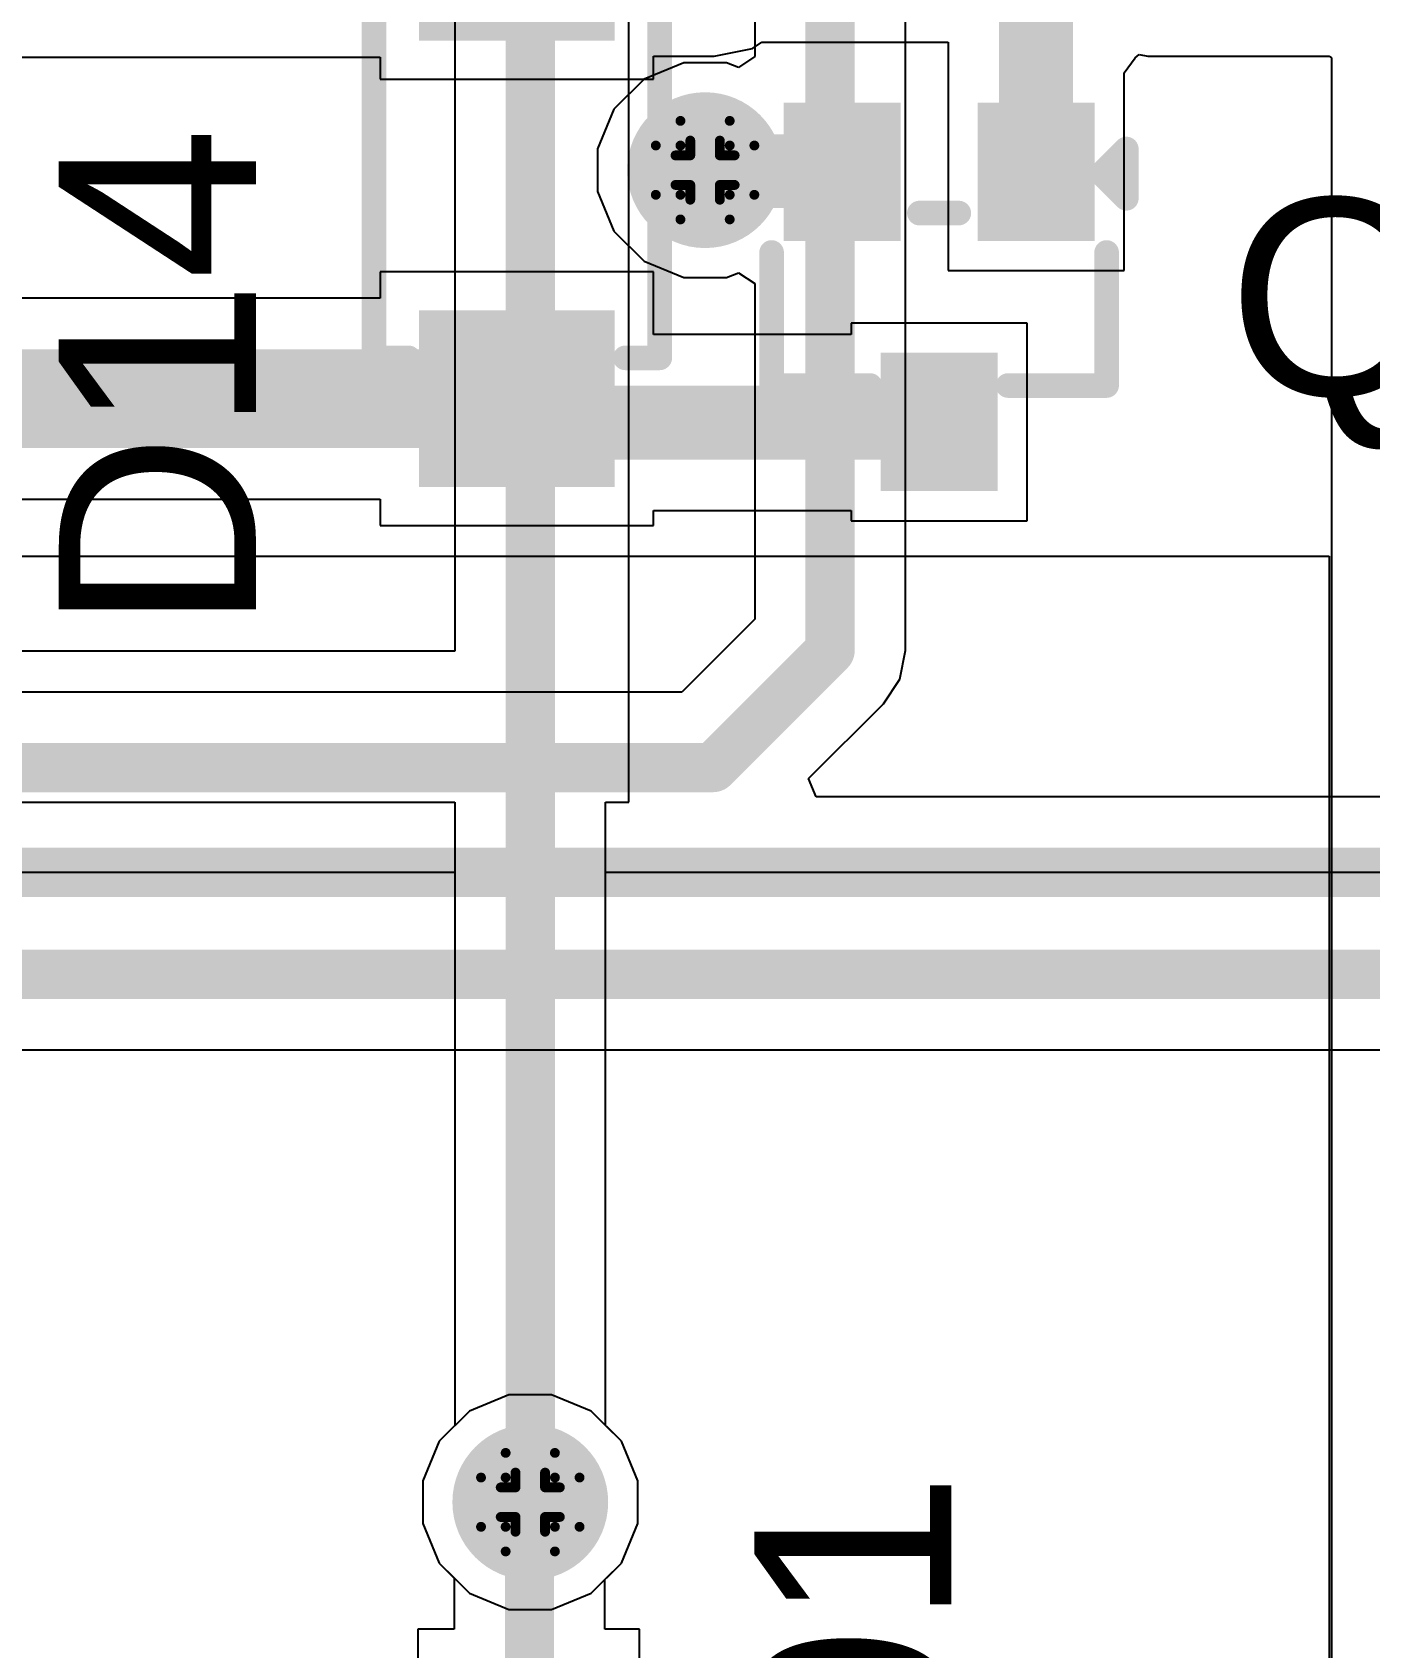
# Model space of a CAD drawing. Header units: inches. Extents: x -3 to 5259, y -3 to 5282.
# Drawn here: x 72.74 to 79.64, y 25.11 to 33.43 of the extents above; entities that cross this region are included whole.
import ezdxf

# ---------------------------------------------------------------- set-up
doc = ezdxf.new("R2010")
doc.units = ezdxf.units.IN
for name, color, linetype in [('Bottom Layer', 5, 'Continuous'), ('Bottom Solder', 6, 'Continuous'), ('Drill Drawing', 1, 'Continuous'), ('Layer 1', 16, 'Continuous'), ('Layer 2', 76, 'Continuous'), ('Top Layer', 1, 'Continuous'), ('Top Overlay', 2, 'Continuous'), ('Top Paste', 8, 'Continuous'), ('Top Solder', 216, 'Continuous'), ('Via Holes', 16, 'Continuous')]:
    doc.layers.add(name, color=color, linetype=linetype)
doc.styles.add('Arial', font='', dxfattribs={"height": 0.2})
doc.styles.get('Arial').set_extended_font_data('Arial')

# ---------------------------------------------------------------- blocks, each defined once
blk = doc.blocks.new('SOT_523_163')
at = {"layer": 'Top Layer'}
for points in [[(-0.2, 0.9), (0.2, 0.9), (0.2, 0.39), (-0.2, 0.39)], [(-0.7, -0.39), (-0.3, -0.39), (-0.3, -0.9), (-0.7, -0.9)], [(0.3, -0.39), (0.7, -0.39), (0.7, -0.9), (0.3, -0.9)]]:
    blk.add_hatch(color=1, dxfattribs=at).paths.add_polyline_path(points)
at = {"layer": 'Top Paste'}
for points in [[(-0.2, 0.9), (0.2, 0.9), (0.2, 0.39), (-0.2, 0.39)], [(-0.7, -0.39), (-0.3, -0.39), (-0.3, -0.9), (-0.7, -0.9)], [(0.3, -0.39), (0.7, -0.39), (0.7, -0.9), (0.3, -0.9)]]:
    blk.add_hatch(color=8, dxfattribs=at).paths.add_polyline_path(points)
at = {"layer": 'Top Solder'}
for points in [[(-0.3016, 1.0016), (0.3016, 1.0016), (0.3016, 0.2884), (-0.3016, 0.2884)], [(-0.8016, -0.2884), (-0.1984, -0.2884), (-0.1984, -1.0016), (-0.8016, -1.0016)], [(0.1984, -0.2884), (0.8016, -0.2884), (0.8016, -1.0016), (0.1984, -1.0016)]]:
    blk.add_hatch(color=216, dxfattribs=at).paths.add_polyline_path(points)
at = {"layer": 'Top Overlay'}
for points in [[(-0.8636, 0.4572, 0.127, 0.127, 0), (-0.8636, -0.2286, 0.127, 0.127, 0)], [(-0.3556, 0.4572, 0.127, 0.127, 0), (-0.8636, 0.4572, 0.127, 0.127, 0)], [(0.8636, 0.4572, 0.127, 0.127, 0), (0.3556, 0.4572, 0.127, 0.127, 0)], [(0.8636, 0.4572, 0.127, 0.127, 0), (0.8636, -0.2286, 0.127, 0.127, 0)], [(0.1016, -0.4318, 0.127, 0.127, 0), (-0.1016, -0.4318, 0.127, 0.127, 0)], [(-0.8382, -0.635, 0.127, 0.127, 0), (-0.9652, -0.508, 0.127, 0.127, 0)], [(-0.9652, -0.508, 0.127, 0.127, 0), (-0.9652, -0.762, 0.127, 0.127, 0)], [(-0.8382, -0.635, 0.127, 0.127, 0), (-0.9652, -0.762, 0.127, 0.127, 0)]]:
    blk.add_lwpolyline(points, format="xyseb", dxfattribs=at)
for points in [[(-0.8953, 0.4572, 0.0635, 0.0635, 1), (-0.8318, 0.4572, 0.0635, 0.0635, 1)], [(-0.8953, 0.4572, 0.0635, 0.0635, 1), (-0.8318, 0.4572, 0.0635, 0.0635, 1)], [(-0.3873, 0.4572, 0.0635, 0.0635, 1), (-0.3238, 0.4572, 0.0635, 0.0635, 1)], [(0.3238, 0.4572, 0.0635, 0.0635, 1), (0.3873, 0.4572, 0.0635, 0.0635, 1)], [(0.8318, 0.4572, 0.0635, 0.0635, 1), (0.8953, 0.4572, 0.0635, 0.0635, 1)], [(0.8318, 0.4572, 0.0635, 0.0635, 1), (0.8953, 0.4572, 0.0635, 0.0635, 1)], [(-0.8953, -0.2286, 0.0635, 0.0635, 1), (-0.8318, -0.2286, 0.0635, 0.0635, 1)], [(0.8318, -0.2286, 0.0635, 0.0635, 1), (0.8953, -0.2286, 0.0635, 0.0635, 1)], [(-0.1333, -0.4318, 0.0635, 0.0635, 1), (-0.0698, -0.4318, 0.0635, 0.0635, 1)], [(0.0698, -0.4318, 0.0635, 0.0635, 1), (0.1333, -0.4318, 0.0635, 0.0635, 1)], [(-0.997, -0.508, 0.0635, 0.0635, 1), (-0.9334, -0.508, 0.0635, 0.0635, 1)], [(-0.997, -0.508, 0.0635, 0.0635, 1), (-0.9334, -0.508, 0.0635, 0.0635, 1)], [(-0.87, -0.635, 0.0635, 0.0635, 1), (-0.8065, -0.635, 0.0635, 0.0635, 1)], [(-0.87, -0.635, 0.0635, 0.0635, 1), (-0.8065, -0.635, 0.0635, 0.0635, 1)], [(-0.997, -0.762, 0.0635, 0.0635, 1), (-0.9335, -0.762, 0.0635, 0.0635, 1)], [(-0.997, -0.762, 0.0635, 0.0635, 1), (-0.9335, -0.762, 0.0635, 0.0635, 1)]]:
    blk.add_lwpolyline(points, format="xyseb", close=True, dxfattribs=at)
blk = doc.blocks.new('SOD_323_206')
at = {"layer": 'Top Layer'}
for points in [[(-0.75, -0.45), (-1.55, -0.45), (-1.55, 0.45), (-0.75, 0.45)], [(1.55, -0.45), (0.75, -0.45), (0.75, 0.45), (1.55, 0.45)]]:
    blk.add_hatch(color=1, dxfattribs=at).paths.add_polyline_path(points)
at = {"layer": 'Top Overlay'}
for points in [[(-2.0073, 0.4826), (-0.9151, 0.4826), (-0.9151, 0.7874), (-2.0073, 0.7874)], [(-2.0093, -0.508), (-1.5775, -0.508), (-1.5775, 0.508), (-2.0093, 0.508)], [(-2.0093, -0.7874), (-0.9171, -0.7874), (-0.9171, -0.4826), (-2.0093, -0.4826)]]:
    blk.add_hatch(color=2, dxfattribs=at).paths.add_polyline_path(points)
at = {"layer": 'Top Paste'}
for points in [[(-0.75, -0.45), (-1.55, -0.45), (-1.55, 0.45), (-0.75, 0.45)], [(1.55, -0.45), (0.75, -0.45), (0.75, 0.45), (1.55, 0.45)]]:
    blk.add_hatch(color=8, dxfattribs=at).paths.add_polyline_path(points)
at = {"layer": 'Top Solder'}
for points in [[(-0.695, -0.505), (-1.605, -0.505), (-1.605, 0.505), (-0.695, 0.505)], [(1.605, -0.505), (0.695, -0.505), (0.695, 0.505), (1.605, 0.505)]]:
    blk.add_hatch(color=216, dxfattribs=at).paths.add_polyline_path(points)
at = {"layer": 'Top Overlay'}
for points in [[(0.9398, 0.7366, 0.127, 0.127, 0), (-0.9144, 0.7366, 0.127, 0.127, 0)], [(0.9398, 0.5588, 0.127, 0.127, 0), (0.9398, 0.7366, 0.127, 0.127, 0)], [(0.9398, -0.7366, 0.127, 0.127, 0), (0.9398, -0.5588, 0.127, 0.127, 0)], [(-0.9144, -0.7366, 0.127, 0.127, 0), (0.9398, -0.7366, 0.127, 0.127, 0)]]:
    blk.add_lwpolyline(points, format="xyseb", dxfattribs=at)
for points in [[(-0.9461, 0.7366, 0.0635, 0.0635, 1), (-0.8826, 0.7366, 0.0635, 0.0635, 1)], [(0.908, 0.7366, 0.0635, 0.0635, 1), (0.9715, 0.7366, 0.0635, 0.0635, 1)], [(0.908, 0.7366, 0.0635, 0.0635, 1), (0.9715, 0.7366, 0.0635, 0.0635, 1)], [(0.908, 0.5588, 0.0635, 0.0635, 1), (0.9715, 0.5588, 0.0635, 0.0635, 1)], [(0.908, -0.5588, 0.0635, 0.0635, 1), (0.9715, -0.5588, 0.0635, 0.0635, 1)], [(-0.9461, -0.7366, 0.0635, 0.0635, 1), (-0.8826, -0.7366, 0.0635, 0.0635, 1)], [(0.908, -0.7366, 0.0635, 0.0635, 1), (0.9715, -0.7366, 0.0635, 0.0635, 1)], [(0.908, -0.7366, 0.0635, 0.0635, 1), (0.9715, -0.7366, 0.0635, 0.0635, 1)]]:
    blk.add_lwpolyline(points, format="xyseb", close=True, dxfattribs=at)

msp = doc.modelspace()

# ---------------------------------------------------------------- hatches: boundary and pattern name
at = {"layer": 'Bottom Layer'}
h = msp.add_hatch(color=5, dxfattribs=at)
edge = h.paths.add_edge_path()
edge.add_arc((76.2122, 32.7235), 0.3, 0, 360)
h = msp.add_hatch(color=5, dxfattribs=at)
edge = h.paths.add_edge_path()
edge.add_arc((75.311, 25.8572), 0.3, 0, 360)
at = {"layer": 'Bottom Solder'}
h = msp.add_hatch(color=6, dxfattribs=at)
edge = h.paths.add_edge_path()
edge.add_arc((76.2122, 32.7235), 0.4016, 0, 360)
h = msp.add_hatch(color=6, dxfattribs=at)
edge = h.paths.add_edge_path()
edge.add_arc((75.311, 25.8572), 0.4016, 0, 360)
at = {"layer": 'Layer 1'}
h = msp.add_hatch(color=16, dxfattribs=at)
edge = h.paths.add_edge_path()
edge.add_arc((76.2122, 32.7235), 0.3, 0, 360)
h = msp.add_hatch(color=16, dxfattribs=at)
edge = h.paths.add_edge_path()
edge.add_arc((75.311, 25.8572), 0.3, 0, 360)
at = {"layer": 'Layer 2'}
h = msp.add_hatch(color=76, dxfattribs=at)
edge = h.paths.add_edge_path()
edge.add_arc((76.2122, 32.7235), 0.3, 0, 360)
h = msp.add_hatch(color=76, dxfattribs=at)
edge = h.paths.add_edge_path()
edge.add_arc((75.311, 25.8572), 0.3, 0, 360)
at = {"layer": 'Top Layer'}
h = msp.add_hatch(color=1, dxfattribs=at)
edge = h.paths.add_edge_path()
edge.add_arc((76.2122, 32.7235), 0.3, 0, 360)
h = msp.add_hatch(color=1, dxfattribs=at)
edge = h.paths.add_edge_path()
edge.add_arc((75.311, 25.8572), 0.3, 0, 360)
at = {"layer": 'Top Solder'}
h = msp.add_hatch(color=216, dxfattribs=at)
edge = h.paths.add_edge_path()
edge.add_arc((76.2122, 32.7235), 0.4016, 0, 360)
h = msp.add_hatch(color=216, dxfattribs=at)
edge = h.paths.add_edge_path()
edge.add_arc((75.311, 25.8572), 0.4016, 0, 360)
at = {"layer": 'Via Holes'}
h = msp.add_hatch(color=7, dxfattribs=at)
edge = h.paths.add_edge_path()
edge.add_arc((76.2122, 32.7235), 0.15, 0, 360)
h = msp.add_hatch(color=7, dxfattribs=at)
edge = h.paths.add_edge_path()
edge.add_arc((75.311, 25.8572), 0.15, 0, 360)

# ---------------------------------------------------------------- linework, layer by layer
at = {"layer": 'Bottom Layer'}
for p, q in [((75.819, 29.4649), (75.819, 73.0504)), ((74.9225, 39.8716), (74.9225, 30.2436)), ((74.9225, 30.2436), (70.1749, 30.2436)), ((47.762, 29.4649), (74.9225, 29.4649)), ((74.9225, 29.4649), (74.9225, 26.2522)), ((75.6995, 26.2522), (75.6995, 29.4649)), ((75.6995, 29.4649), (75.819, 29.4649)), ((48.1076, 29.1046), (74.9225, 29.1046)), ((74.9225, 29.1046), (74.9225, 26.2522)), ((75.6995, 26.2522), (75.6995, 29.1046)), ((75.6995, 29.1046), (114.808, 29.1046)), ((74.9225, 26.2522), (74.8413, 26.171)), ((74.9225, 26.2522), (74.8413, 26.171)), ((75.7807, 26.171), (75.6995, 26.2522)), ((75.7807, 26.171), (75.6995, 26.2522)), ((74.8413, 26.171), (74.757, 25.9674)), ((74.8413, 26.171), (74.757, 25.9674)), ((75.865, 25.9674), (75.7807, 26.171)), ((75.865, 25.9674), (75.7807, 26.171)), ((74.757, 25.9674), (74.757, 25.747)), ((74.757, 25.9674), (74.757, 25.747)), ((75.865, 25.747), (75.865, 25.9674)), ((75.865, 25.747), (75.865, 25.9674)), ((74.757, 25.747), (74.8413, 25.5434)), ((74.757, 25.747), (74.8413, 25.5434)), ((75.7807, 25.5434), (75.865, 25.747)), ((75.7807, 25.5434), (75.865, 25.747)), ((74.8413, 25.5434), (74.9972, 25.3875)), ((74.8413, 25.5434), (74.9972, 25.3875)), ((75.6248, 25.3875), (75.7807, 25.5434)), ((75.6248, 25.3875), (75.7807, 25.5434)), ((74.9972, 25.3875), (75.2008, 25.3032)), ((74.9972, 25.3875), (75.2008, 25.3032)), ((75.4212, 25.3032), (75.6248, 25.3875)), ((75.4212, 25.3032), (75.6248, 25.3875)), ((75.2008, 25.3032), (75.4212, 25.3032)), ((75.2008, 25.3032), (75.4212, 25.3032))]:
    msp.add_line(p, q, dxfattribs=at)
msp.add_lwpolyline([(75.311, 25.8572, 0.254, 0.254, 0), (75.311, 40.4891, 0.254, 0.254, 0)], format="xyseb", dxfattribs=at)
msp.add_lwpolyline([(75.2475, 25.8572, 0.127, 0.127, 1), (75.3745, 25.8572, 0.127, 0.127, 1)], format="xyseb", close=True, dxfattribs=at)
at = {"layer": 'Drill Drawing'}
for points in [[(76.0852, 32.8505, 0.0508, 0.0508, 0), (76.0852, 32.9775, 0.0508, 0.0508, 0)], [(76.0852, 32.9775, 0.0508, 0.0508, 0), (76.3392, 32.9775, 0.0508, 0.0508, 0)], [(76.3392, 32.8505, 0.0508, 0.0508, 0), (76.3392, 32.9775, 0.0508, 0.0508, 0)], [(76.136, 32.7997, 0.0508, 0.0508, 0), (76.136, 32.8759, 0.0508, 0.0508, 0)], [(76.136, 32.8759, 0.0508, 0.0508, 0), (76.2884, 32.8759, 0.0508, 0.0508, 0)], [(76.2884, 32.7997, 0.0508, 0.0508, 0), (76.2884, 32.8759, 0.0508, 0.0508, 0)], [(75.9582, 32.5965, 0.0508, 0.0508, 0), (75.9582, 32.8505, 0.0508, 0.0508, 0)], [(75.9582, 32.8505, 0.0508, 0.0508, 0), (76.0852, 32.8505, 0.0508, 0.0508, 0)], [(76.0598, 32.6473, 0.0508, 0.0508, 0), (76.0598, 32.7997, 0.0508, 0.0508, 0)], [(76.0598, 32.7997, 0.0508, 0.0508, 0), (76.136, 32.7997, 0.0508, 0.0508, 0)], [(76.2884, 32.7997, 0.0508, 0.0508, 0), (76.3646, 32.7997, 0.0508, 0.0508, 0)], [(76.3392, 32.8505, 0.0508, 0.0508, 0), (76.4662, 32.8505, 0.0508, 0.0508, 0)], [(76.3646, 32.6473, 0.0508, 0.0508, 0), (76.3646, 32.7997, 0.0508, 0.0508, 0)], [(76.4662, 32.5965, 0.0508, 0.0508, 0), (76.4662, 32.8505, 0.0508, 0.0508, 0)], [(76.0598, 32.6473, 0.0508, 0.0508, 0), (76.136, 32.6473, 0.0508, 0.0508, 0)], [(76.136, 32.5711, 0.0508, 0.0508, 0), (76.136, 32.6473, 0.0508, 0.0508, 0)], [(76.2884, 32.6473, 0.0508, 0.0508, 0), (76.3646, 32.6473, 0.0508, 0.0508, 0)], [(76.2884, 32.5711, 0.0508, 0.0508, 0), (76.2884, 32.6473, 0.0508, 0.0508, 0)], [(75.9582, 32.5965, 0.0508, 0.0508, 0), (76.0852, 32.5965, 0.0508, 0.0508, 0)], [(76.0852, 32.4695, 0.0508, 0.0508, 0), (76.0852, 32.5965, 0.0508, 0.0508, 0)], [(76.136, 32.5711, 0.0508, 0.0508, 0), (76.2884, 32.5711, 0.0508, 0.0508, 0)], [(76.3392, 32.5965, 0.0508, 0.0508, 0), (76.4662, 32.5965, 0.0508, 0.0508, 0)], [(76.3392, 32.4695, 0.0508, 0.0508, 0), (76.3392, 32.5965, 0.0508, 0.0508, 0)], [(76.0852, 32.4695, 0.0508, 0.0508, 0), (76.3392, 32.4695, 0.0508, 0.0508, 0)], [(75.184, 25.9842, 0.0508, 0.0508, 0), (75.184, 26.1112, 0.0508, 0.0508, 0)], [(75.184, 26.1112, 0.0508, 0.0508, 0), (75.438, 26.1112, 0.0508, 0.0508, 0)], [(75.438, 25.9842, 0.0508, 0.0508, 0), (75.438, 26.1112, 0.0508, 0.0508, 0)], [(75.057, 25.7302, 0.0508, 0.0508, 0), (75.057, 25.9842, 0.0508, 0.0508, 0)], [(75.057, 25.9842, 0.0508, 0.0508, 0), (75.184, 25.9842, 0.0508, 0.0508, 0)], [(75.2348, 25.9334, 0.0508, 0.0508, 0), (75.2348, 26.0096, 0.0508, 0.0508, 0)], [(75.2348, 26.0096, 0.0508, 0.0508, 0), (75.3872, 26.0096, 0.0508, 0.0508, 0)], [(75.3872, 25.9334, 0.0508, 0.0508, 0), (75.3872, 26.0096, 0.0508, 0.0508, 0)], [(75.438, 25.9842, 0.0508, 0.0508, 0), (75.565, 25.9842, 0.0508, 0.0508, 0)], [(75.565, 25.7302, 0.0508, 0.0508, 0), (75.565, 25.9842, 0.0508, 0.0508, 0)], [(75.1586, 25.781, 0.0508, 0.0508, 0), (75.1586, 25.9334, 0.0508, 0.0508, 0)], [(75.1586, 25.9334, 0.0508, 0.0508, 0), (75.2348, 25.9334, 0.0508, 0.0508, 0)], [(75.3872, 25.9334, 0.0508, 0.0508, 0), (75.4634, 25.9334, 0.0508, 0.0508, 0)], [(75.4634, 25.781, 0.0508, 0.0508, 0), (75.4634, 25.9334, 0.0508, 0.0508, 0)], [(75.057, 25.7302, 0.0508, 0.0508, 0), (75.184, 25.7302, 0.0508, 0.0508, 0)], [(75.1586, 25.781, 0.0508, 0.0508, 0), (75.2348, 25.781, 0.0508, 0.0508, 0)], [(75.184, 25.6032, 0.0508, 0.0508, 0), (75.184, 25.7302, 0.0508, 0.0508, 0)], [(75.2348, 25.7048, 0.0508, 0.0508, 0), (75.2348, 25.781, 0.0508, 0.0508, 0)], [(75.3872, 25.781, 0.0508, 0.0508, 0), (75.4634, 25.781, 0.0508, 0.0508, 0)], [(75.3872, 25.7048, 0.0508, 0.0508, 0), (75.3872, 25.781, 0.0508, 0.0508, 0)], [(75.438, 25.7302, 0.0508, 0.0508, 0), (75.565, 25.7302, 0.0508, 0.0508, 0)], [(75.438, 25.6032, 0.0508, 0.0508, 0), (75.438, 25.7302, 0.0508, 0.0508, 0)], [(75.2348, 25.7048, 0.0508, 0.0508, 0), (75.3872, 25.7048, 0.0508, 0.0508, 0)], [(75.184, 25.6032, 0.0508, 0.0508, 0), (75.438, 25.6032, 0.0508, 0.0508, 0)]]:
    msp.add_lwpolyline(points, format="xyseb", dxfattribs=at)
for points in [[(76.0725, 32.9775, 0.0254, 0.0254, 1), (76.0979, 32.9775, 0.0254, 0.0254, 1)], [(76.0725, 32.9775, 0.0254, 0.0254, 1), (76.0979, 32.9775, 0.0254, 0.0254, 1)], [(76.3265, 32.9775, 0.0254, 0.0254, 1), (76.3519, 32.9775, 0.0254, 0.0254, 1)], [(76.3265, 32.9775, 0.0254, 0.0254, 1), (76.3519, 32.9775, 0.0254, 0.0254, 1)], [(76.1233, 32.8759, 0.0254, 0.0254, 1), (76.1487, 32.8759, 0.0254, 0.0254, 1)], [(76.1233, 32.8759, 0.0254, 0.0254, 1), (76.1487, 32.8759, 0.0254, 0.0254, 1)], [(76.2757, 32.8759, 0.0254, 0.0254, 1), (76.3011, 32.8759, 0.0254, 0.0254, 1)], [(76.2757, 32.8759, 0.0254, 0.0254, 1), (76.3011, 32.8759, 0.0254, 0.0254, 1)], [(75.9455, 32.8505, 0.0254, 0.0254, 1), (75.9709, 32.8505, 0.0254, 0.0254, 1)], [(75.9455, 32.8505, 0.0254, 0.0254, 1), (75.9709, 32.8505, 0.0254, 0.0254, 1)], [(76.0471, 32.7997, 0.0254, 0.0254, 1), (76.0725, 32.7997, 0.0254, 0.0254, 1)], [(76.0471, 32.7997, 0.0254, 0.0254, 1), (76.0725, 32.7997, 0.0254, 0.0254, 1)], [(76.0725, 32.8505, 0.0254, 0.0254, 1), (76.0979, 32.8505, 0.0254, 0.0254, 1)], [(76.0725, 32.8505, 0.0254, 0.0254, 1), (76.0979, 32.8505, 0.0254, 0.0254, 1)], [(76.1233, 32.7997, 0.0254, 0.0254, 1), (76.1487, 32.7997, 0.0254, 0.0254, 1)], [(76.1233, 32.7997, 0.0254, 0.0254, 1), (76.1487, 32.7997, 0.0254, 0.0254, 1)], [(76.2757, 32.7997, 0.0254, 0.0254, 1), (76.3011, 32.7997, 0.0254, 0.0254, 1)], [(76.2757, 32.7997, 0.0254, 0.0254, 1), (76.3011, 32.7997, 0.0254, 0.0254, 1)], [(76.3265, 32.8505, 0.0254, 0.0254, 1), (76.3519, 32.8505, 0.0254, 0.0254, 1)], [(76.3265, 32.8505, 0.0254, 0.0254, 1), (76.3519, 32.8505, 0.0254, 0.0254, 1)], [(76.3519, 32.7997, 0.0254, 0.0254, 1), (76.3773, 32.7997, 0.0254, 0.0254, 1)], [(76.3519, 32.7997, 0.0254, 0.0254, 1), (76.3773, 32.7997, 0.0254, 0.0254, 1)], [(76.4535, 32.8505, 0.0254, 0.0254, 1), (76.4789, 32.8505, 0.0254, 0.0254, 1)], [(76.4535, 32.8505, 0.0254, 0.0254, 1), (76.4789, 32.8505, 0.0254, 0.0254, 1)], [(76.0471, 32.6473, 0.0254, 0.0254, 1), (76.0725, 32.6473, 0.0254, 0.0254, 1)], [(76.0471, 32.6473, 0.0254, 0.0254, 1), (76.0725, 32.6473, 0.0254, 0.0254, 1)], [(76.1233, 32.6473, 0.0254, 0.0254, 1), (76.1487, 32.6473, 0.0254, 0.0254, 1)], [(76.1233, 32.6473, 0.0254, 0.0254, 1), (76.1487, 32.6473, 0.0254, 0.0254, 1)], [(76.2757, 32.6473, 0.0254, 0.0254, 1), (76.3011, 32.6473, 0.0254, 0.0254, 1)], [(76.2757, 32.6473, 0.0254, 0.0254, 1), (76.3011, 32.6473, 0.0254, 0.0254, 1)], [(76.3519, 32.6473, 0.0254, 0.0254, 1), (76.3773, 32.6473, 0.0254, 0.0254, 1)], [(76.3519, 32.6473, 0.0254, 0.0254, 1), (76.3773, 32.6473, 0.0254, 0.0254, 1)], [(75.9455, 32.5965, 0.0254, 0.0254, 1), (75.9709, 32.5965, 0.0254, 0.0254, 1)], [(75.9455, 32.5965, 0.0254, 0.0254, 1), (75.9709, 32.5965, 0.0254, 0.0254, 1)], [(76.0725, 32.5965, 0.0254, 0.0254, 1), (76.0979, 32.5965, 0.0254, 0.0254, 1)], [(76.0725, 32.5965, 0.0254, 0.0254, 1), (76.0979, 32.5965, 0.0254, 0.0254, 1)], [(76.1233, 32.5711, 0.0254, 0.0254, 1), (76.1487, 32.5711, 0.0254, 0.0254, 1)], [(76.1233, 32.5711, 0.0254, 0.0254, 1), (76.1487, 32.5711, 0.0254, 0.0254, 1)], [(76.2757, 32.5711, 0.0254, 0.0254, 1), (76.3011, 32.5711, 0.0254, 0.0254, 1)], [(76.2757, 32.5711, 0.0254, 0.0254, 1), (76.3011, 32.5711, 0.0254, 0.0254, 1)], [(76.3265, 32.5965, 0.0254, 0.0254, 1), (76.3519, 32.5965, 0.0254, 0.0254, 1)], [(76.3265, 32.5965, 0.0254, 0.0254, 1), (76.3519, 32.5965, 0.0254, 0.0254, 1)], [(76.4535, 32.5965, 0.0254, 0.0254, 1), (76.4789, 32.5965, 0.0254, 0.0254, 1)], [(76.4535, 32.5965, 0.0254, 0.0254, 1), (76.4789, 32.5965, 0.0254, 0.0254, 1)], [(76.0725, 32.4695, 0.0254, 0.0254, 1), (76.0979, 32.4695, 0.0254, 0.0254, 1)], [(76.0725, 32.4695, 0.0254, 0.0254, 1), (76.0979, 32.4695, 0.0254, 0.0254, 1)], [(76.3265, 32.4695, 0.0254, 0.0254, 1), (76.3519, 32.4695, 0.0254, 0.0254, 1)], [(76.3265, 32.4695, 0.0254, 0.0254, 1), (76.3519, 32.4695, 0.0254, 0.0254, 1)], [(75.1713, 26.1112, 0.0254, 0.0254, 1), (75.1967, 26.1112, 0.0254, 0.0254, 1)], [(75.1713, 26.1112, 0.0254, 0.0254, 1), (75.1967, 26.1112, 0.0254, 0.0254, 1)], [(75.4253, 26.1112, 0.0254, 0.0254, 1), (75.4507, 26.1112, 0.0254, 0.0254, 1)], [(75.4253, 26.1112, 0.0254, 0.0254, 1), (75.4507, 26.1112, 0.0254, 0.0254, 1)], [(75.0443, 25.9842, 0.0254, 0.0254, 1), (75.0697, 25.9842, 0.0254, 0.0254, 1)], [(75.0443, 25.9842, 0.0254, 0.0254, 1), (75.0697, 25.9842, 0.0254, 0.0254, 1)], [(75.1713, 25.9842, 0.0254, 0.0254, 1), (75.1967, 25.9842, 0.0254, 0.0254, 1)], [(75.1713, 25.9842, 0.0254, 0.0254, 1), (75.1967, 25.9842, 0.0254, 0.0254, 1)], [(75.2221, 26.0096, 0.0254, 0.0254, 1), (75.2475, 26.0096, 0.0254, 0.0254, 1)], [(75.2221, 26.0096, 0.0254, 0.0254, 1), (75.2475, 26.0096, 0.0254, 0.0254, 1)], [(75.3745, 26.0096, 0.0254, 0.0254, 1), (75.3999, 26.0096, 0.0254, 0.0254, 1)], [(75.3745, 26.0096, 0.0254, 0.0254, 1), (75.3999, 26.0096, 0.0254, 0.0254, 1)], [(75.4253, 25.9842, 0.0254, 0.0254, 1), (75.4507, 25.9842, 0.0254, 0.0254, 1)], [(75.4253, 25.9842, 0.0254, 0.0254, 1), (75.4507, 25.9842, 0.0254, 0.0254, 1)], [(75.5523, 25.9842, 0.0254, 0.0254, 1), (75.5777, 25.9842, 0.0254, 0.0254, 1)], [(75.5523, 25.9842, 0.0254, 0.0254, 1), (75.5777, 25.9842, 0.0254, 0.0254, 1)], [(75.1459, 25.9334, 0.0254, 0.0254, 1), (75.1713, 25.9334, 0.0254, 0.0254, 1)], [(75.1459, 25.9334, 0.0254, 0.0254, 1), (75.1713, 25.9334, 0.0254, 0.0254, 1)], [(75.2221, 25.9334, 0.0254, 0.0254, 1), (75.2475, 25.9334, 0.0254, 0.0254, 1)], [(75.2221, 25.9334, 0.0254, 0.0254, 1), (75.2475, 25.9334, 0.0254, 0.0254, 1)], [(75.3745, 25.9334, 0.0254, 0.0254, 1), (75.3999, 25.9334, 0.0254, 0.0254, 1)], [(75.3745, 25.9334, 0.0254, 0.0254, 1), (75.3999, 25.9334, 0.0254, 0.0254, 1)], [(75.4507, 25.9334, 0.0254, 0.0254, 1), (75.4761, 25.9334, 0.0254, 0.0254, 1)], [(75.4507, 25.9334, 0.0254, 0.0254, 1), (75.4761, 25.9334, 0.0254, 0.0254, 1)], [(75.0443, 25.7302, 0.0254, 0.0254, 1), (75.0697, 25.7302, 0.0254, 0.0254, 1)], [(75.0443, 25.7302, 0.0254, 0.0254, 1), (75.0697, 25.7302, 0.0254, 0.0254, 1)], [(75.1459, 25.781, 0.0254, 0.0254, 1), (75.1713, 25.781, 0.0254, 0.0254, 1)], [(75.1459, 25.781, 0.0254, 0.0254, 1), (75.1713, 25.781, 0.0254, 0.0254, 1)], [(75.1713, 25.7302, 0.0254, 0.0254, 1), (75.1967, 25.7302, 0.0254, 0.0254, 1)], [(75.1713, 25.7302, 0.0254, 0.0254, 1), (75.1967, 25.7302, 0.0254, 0.0254, 1)], [(75.2221, 25.781, 0.0254, 0.0254, 1), (75.2475, 25.781, 0.0254, 0.0254, 1)], [(75.2221, 25.781, 0.0254, 0.0254, 1), (75.2475, 25.781, 0.0254, 0.0254, 1)], [(75.3745, 25.781, 0.0254, 0.0254, 1), (75.3999, 25.781, 0.0254, 0.0254, 1)], [(75.3745, 25.781, 0.0254, 0.0254, 1), (75.3999, 25.781, 0.0254, 0.0254, 1)], [(75.4253, 25.7302, 0.0254, 0.0254, 1), (75.4507, 25.7302, 0.0254, 0.0254, 1)], [(75.4253, 25.7302, 0.0254, 0.0254, 1), (75.4507, 25.7302, 0.0254, 0.0254, 1)], [(75.4507, 25.781, 0.0254, 0.0254, 1), (75.4761, 25.781, 0.0254, 0.0254, 1)], [(75.4507, 25.781, 0.0254, 0.0254, 1), (75.4761, 25.781, 0.0254, 0.0254, 1)], [(75.5523, 25.7302, 0.0254, 0.0254, 1), (75.5777, 25.7302, 0.0254, 0.0254, 1)], [(75.5523, 25.7302, 0.0254, 0.0254, 1), (75.5777, 25.7302, 0.0254, 0.0254, 1)], [(75.2221, 25.7048, 0.0254, 0.0254, 1), (75.2475, 25.7048, 0.0254, 0.0254, 1)], [(75.2221, 25.7048, 0.0254, 0.0254, 1), (75.2475, 25.7048, 0.0254, 0.0254, 1)], [(75.3745, 25.7048, 0.0254, 0.0254, 1), (75.3999, 25.7048, 0.0254, 0.0254, 1)], [(75.3745, 25.7048, 0.0254, 0.0254, 1), (75.3999, 25.7048, 0.0254, 0.0254, 1)], [(75.1713, 25.6032, 0.0254, 0.0254, 1), (75.1967, 25.6032, 0.0254, 0.0254, 1)], [(75.1713, 25.6032, 0.0254, 0.0254, 1), (75.1967, 25.6032, 0.0254, 0.0254, 1)], [(75.4253, 25.6032, 0.0254, 0.0254, 1), (75.4507, 25.6032, 0.0254, 0.0254, 1)], [(75.4253, 25.6032, 0.0254, 0.0254, 1), (75.4507, 25.6032, 0.0254, 0.0254, 1)]]:
    msp.add_lwpolyline(points, format="xyseb", close=True, dxfattribs=at)
at = {"layer": 'Layer 1'}
for p, q in [((75.2008, 26.4112), (74.9972, 26.3269)), ((75.4212, 26.4112), (75.2008, 26.4112)), ((75.6248, 26.3269), (75.4212, 26.4112)), ((74.9972, 26.3269), (74.8413, 26.171)), ((75.7807, 26.171), (75.6248, 26.3269)), ((74.8413, 26.171), (74.757, 25.9674)), ((75.865, 25.9674), (75.7807, 26.171)), ((74.757, 25.9674), (74.757, 25.747)), ((75.865, 25.747), (75.865, 25.9674)), ((74.757, 25.747), (74.8413, 25.5434)), ((75.7807, 25.5434), (75.865, 25.747)), ((74.8413, 25.5434), (74.9972, 25.3875)), ((75.6248, 25.3875), (75.7807, 25.5434)), ((74.9972, 25.3875), (75.2008, 25.3032)), ((75.4212, 25.3032), (75.6248, 25.3875)), ((75.2008, 25.3032), (75.4212, 25.3032))]:
    msp.add_line(p, q, dxfattribs=at)
at = {"layer": 'Layer 2'}
for p, q in [((76.4683, 35.1064), (76.4683, 33.3086)), ((77.2453, 30.2475), (77.2453, 35.1349)), ((76.4683, 33.3086), (76.3838, 33.2521)), ((76.102, 33.2775), (75.8984, 33.1932)), ((76.3224, 33.2775), (76.102, 33.2775)), ((76.3838, 33.2521), (76.3224, 33.2775)), ((75.8984, 33.1932), (75.7426, 33.0374)), ((75.7426, 33.0374), (75.6582, 32.8337)), ((75.6582, 32.8337), (75.6582, 32.6134)), ((75.6582, 32.6134), (75.7426, 32.4097)), ((75.7426, 32.4097), (75.8984, 32.2539)), ((75.8984, 32.2539), (76.102, 32.1695)), ((76.102, 32.1695), (76.3224, 32.1695)), ((76.3224, 32.1695), (76.3838, 32.195)), ((76.3838, 32.195), (76.4683, 32.1385)), ((76.4683, 32.1385), (76.4683, 30.4084)), ((76.4683, 30.4084), (76.0923, 30.0324)), ((77.2157, 30.0989), (77.2453, 30.2475)), ((77.1315, 29.9728), (77.2157, 30.0989)), ((76.0923, 30.0324), (70.2211, 30.0324)), ((76.7455, 29.5869), (77.1315, 29.9728)), ((76.7844, 29.493), (76.7455, 29.5869)), ((88.3249, 29.493), (76.7844, 29.493)), ((67.0809, 28.1893), (86.7346, 28.1893)), ((75.2008, 26.4112), (74.9972, 26.3269)), ((75.4212, 26.4112), (75.2008, 26.4112)), ((75.6248, 26.3269), (75.4212, 26.4112)), ((74.9972, 26.3269), (74.8413, 26.171)), ((75.7807, 26.171), (75.6248, 26.3269)), ((74.8413, 26.171), (74.757, 25.9674)), ((75.865, 25.9674), (75.7807, 26.171)), ((74.757, 25.9674), (74.757, 25.747)), ((75.865, 25.747), (75.865, 25.9674)), ((74.757, 25.747), (74.8413, 25.5434)), ((75.7807, 25.5434), (75.865, 25.747)), ((74.8413, 25.5434), (74.9972, 25.3875)), ((75.6248, 25.3875), (75.7807, 25.5434)), ((74.9972, 25.3875), (75.2008, 25.3032)), ((75.4212, 25.3032), (75.6248, 25.3875)), ((75.2008, 25.3032), (75.4212, 25.3032))]:
    msp.add_line(p, q, dxfattribs=at)
for points in [[(76.8568, 30.2475, 0.254, 0.254, 0), (76.8568, 35.5014, 0.254, 0.254, 0)], [(76.2532, 29.644, 0.254, 0.254, 0), (76.8568, 30.2475, 0.254, 0.254, 0)], [(67.2745, 29.644, 0.254, 0.254, 0), (76.2532, 29.644, 0.254, 0.254, 0)], [(67.0955, 29.1046, 0.254, 0.254, 0), (88.4858, 29.1046, 0.254, 0.254, 0)], [(66.9039, 28.5778, 0.254, 0.254, 0), (98.2081, 28.5778, 0.254, 0.254, 0)]]:
    msp.add_lwpolyline(points, format="xyseb", dxfattribs=at)
for points in [[(76.7933, 30.2475, 0.127, 0.127, 1), (76.9203, 30.2475, 0.127, 0.127, 1)], [(76.7933, 30.2475, 0.127, 0.127, 1), (76.9203, 30.2475, 0.127, 0.127, 1)], [(76.1897, 29.644, 0.127, 0.127, 1), (76.3167, 29.644, 0.127, 0.127, 1)], [(76.1897, 29.644, 0.127, 0.127, 1), (76.3167, 29.644, 0.127, 0.127, 1)]]:
    msp.add_lwpolyline(points, format="xyseb", close=True, dxfattribs=at)
at = {"layer": 'Top Layer'}
for p, q in [((75.9459, 33.1917), (75.9459, 33.3119)), ((75.9459, 33.3119), (76.259, 33.3119)), ((76.259, 33.3119), (76.4572, 33.3513)), ((76.4572, 33.3513), (76.5051, 33.3833)), ((76.5051, 33.3833), (77.4655, 33.3833)), ((77.4655, 33.3833), (77.4655, 33.2245)), ((78.4289, 33.3029), (78.4504, 33.3205)), ((78.4504, 33.3205), (78.4941, 33.3119)), ((78.4941, 33.3119), (79.4298, 33.3119)), ((79.4298, 33.3119), (79.4412, 33.3025)), ((72.3251, 33.306), (74.5379, 33.306)), ((74.5379, 33.306), (74.5379, 33.1917)), ((78.3727, 33.2245), (78.4289, 33.3029)), ((79.4412, 33.3025), (79.4412, 11.9012)), ((74.5379, 33.1917), (75.9459, 33.1917)), ((77.4655, 33.2245), (77.4647, 33.2245)), ((77.4647, 33.2245), (77.4647, 32.2065)), ((78.3727, 32.2065), (78.3727, 33.2245)), ((75.9459, 32.1997), (74.5379, 32.1997)), ((74.5379, 32.1997), (74.5379, 32.0637)), ((75.9459, 31.8755), (75.9459, 32.1997)), ((77.4647, 32.2065), (78.3727, 32.2065)), ((74.5379, 32.0637), (70.4815, 32.0637)), ((77.8727, 31.9345), (76.9647, 31.9345)), ((76.9647, 31.9345), (76.9647, 31.8755)), ((77.8727, 30.9165), (77.8727, 31.9345)), ((76.9647, 31.8755), (75.9459, 31.8755)), ((70.267, 31.0278), (74.5379, 31.0278)), ((74.5379, 31.0278), (74.5379, 30.8917)), ((75.9459, 30.8917), (75.9459, 30.9691)), ((75.9459, 30.9691), (76.9647, 30.9691)), ((76.9647, 30.9691), (76.9647, 30.9165)), ((76.9647, 30.9165), (77.8727, 30.9165)), ((74.5379, 30.8917), (75.9459, 30.8917)), ((70.066, 30.734), (79.4298, 30.734)), ((79.4298, 30.734), (79.4298, 11.84)), ((75.2008, 26.4112), (74.9972, 26.3269)), ((75.2008, 26.4112), (74.9972, 26.3269)), ((75.4212, 26.4112), (75.2008, 26.4112)), ((75.4212, 26.4112), (75.2008, 26.4112)), ((75.6248, 26.3269), (75.4212, 26.4112)), ((75.6248, 26.3269), (75.4212, 26.4112)), ((74.9972, 26.3269), (74.8413, 26.171)), ((74.9972, 26.3269), (74.8413, 26.171)), ((75.7807, 26.171), (75.6248, 26.3269)), ((75.7807, 26.171), (75.6248, 26.3269)), ((74.8413, 26.171), (74.757, 25.9674)), ((74.8413, 26.171), (74.757, 25.9674)), ((75.865, 25.9674), (75.7807, 26.171)), ((75.865, 25.9674), (75.7807, 26.171)), ((74.757, 25.9674), (74.757, 25.747)), ((74.757, 25.9674), (74.757, 25.747)), ((75.865, 25.747), (75.865, 25.9674)), ((75.865, 25.747), (75.865, 25.9674)), ((74.757, 25.747), (74.8413, 25.5434)), ((74.757, 25.747), (74.8413, 25.5434)), ((75.7807, 25.5434), (75.865, 25.747)), ((75.7807, 25.5434), (75.865, 25.747)), ((74.8413, 25.5434), (74.9183, 25.4664)), ((74.8413, 25.5434), (74.9183, 25.4664)), ((75.6952, 25.458), (75.7807, 25.5434)), ((75.6952, 25.458), (75.7807, 25.5434)), ((74.9183, 25.4664), (74.9183, 25.202)), ((74.9183, 25.4664), (74.9183, 25.202)), ((75.6952, 25.202), (75.6952, 25.458)), ((75.6952, 25.202), (75.6952, 25.458)), ((74.9183, 25.202), (74.731, 25.202)), ((74.731, 25.202), (74.731, 24.2368)), ((74.9183, 25.202), (74.731, 25.202)), ((74.731, 25.202), (74.731, 24.2368)), ((75.874, 25.202), (75.6952, 25.202)), ((75.874, 25.202), (75.6952, 25.202)), ((75.874, 24.2368), (75.874, 25.202)), ((75.874, 24.2368), (75.874, 25.202))]:
    msp.add_line(p, q, dxfattribs=at)
for points in [[(77.9187, 32.7155, 0.381, 0.381, 0), (77.9187, 33.8234, 0.381, 0.381, 0)], [(76.2122, 32.7235, 0.381, 0.381, 0), (76.2176, 32.7182, 0.381, 0.381, 0)], [(76.2176, 32.7182, 0.381, 0.381, 0), (76.916, 32.7182, 0.381, 0.381, 0)], [(76.916, 32.7182, 0.381, 0.381, 0), (76.9187, 32.7155, 0.381, 0.381, 0)], [(76.9187, 32.7155, 0.381, 0.381, 0), (76.9214, 32.7129, 0.381, 0.381, 0)], [(70.267, 31.5457, 0.508, 0.508, 0), (75.2419, 31.5457, 0.508, 0.508, 0)], [(75.3729, 31.4223, 0.381, 0.381, 0), (77.3625, 31.4223, 0.381, 0.381, 0)], [(75.3068, 25.853, 0.254, 0.254, 0), (75.311, 25.8572, 0.254, 0.254, 0)], [(75.3068, 24.7237, 0.254, 0.254, 0), (75.3068, 25.853, 0.254, 0.254, 0)]]:
    msp.add_lwpolyline(points, format="xyseb", dxfattribs=at)
for points in [[(76.117, 32.7235, 0.1905, 0.1905, 1), (76.3075, 32.7235, 0.1905, 0.1905, 1)], [(76.1223, 32.7182, 0.1905, 0.1905, 1), (76.3128, 32.7182, 0.1905, 0.1905, 1)], [(76.1223, 32.7182, 0.1905, 0.1905, 1), (76.3128, 32.7182, 0.1905, 0.1905, 1)], [(76.8208, 32.7182, 0.1905, 0.1905, 1), (77.0113, 32.7182, 0.1905, 0.1905, 1)], [(76.8208, 32.7182, 0.1905, 0.1905, 1), (77.0113, 32.7182, 0.1905, 0.1905, 1)], [(76.8234, 32.7155, 0.1905, 0.1905, 1), (77.0139, 32.7155, 0.1905, 0.1905, 1)], [(76.8234, 32.7155, 0.1905, 0.1905, 1), (77.0139, 32.7155, 0.1905, 0.1905, 1)], [(76.8261, 32.7129, 0.1905, 0.1905, 1), (77.0166, 32.7129, 0.1905, 0.1905, 1)], [(77.8234, 32.7155, 0.1905, 0.1905, 1), (78.0139, 32.7155, 0.1905, 0.1905, 1)], [(75.1149, 31.5457, 0.254, 0.254, 1), (75.3689, 31.5457, 0.254, 0.254, 1)], [(75.2776, 31.4223, 0.1905, 0.1905, 1), (75.4681, 31.4223, 0.1905, 0.1905, 1)], [(77.2672, 31.4223, 0.1905, 0.1905, 1), (77.4577, 31.4223, 0.1905, 0.1905, 1)], [(75.2475, 25.8572, 0.127, 0.127, 1), (75.3745, 25.8572, 0.127, 0.127, 1)], [(75.2433, 25.853, 0.127, 0.127, 1), (75.3703, 25.853, 0.127, 0.127, 1)], [(75.2433, 25.853, 0.127, 0.127, 1), (75.3703, 25.853, 0.127, 0.127, 1)]]:
    msp.add_lwpolyline(points, format="xyseb", close=True, dxfattribs=at)

# ---------------------------------------------------------------- block references
for name, p, rotation in [('SOD_323_206', (75.2419, 32.6957), 270), ('SOT_523_163', (77.4187, 32.0705), 180)]:
    msp.add_blockref(name, p, dxfattribs=dict(rotation=rotation))

# ---------------------------------------------------------------- texts
at = {"layer": 'Top Overlay', "style": 'Arial'}
for s, p in [('D14', (73.8962, 30.3437)), ('R91', (77.4815, 23.409))]:
    msp.add_text(s, height=1.016, rotation=90, dxfattribs=at).set_placement(p)
msp.add_text('Q4', height=1.016, dxfattribs=at).set_placement((78.9096, 31.5626))

doc.saveas('drawing.dxf')
